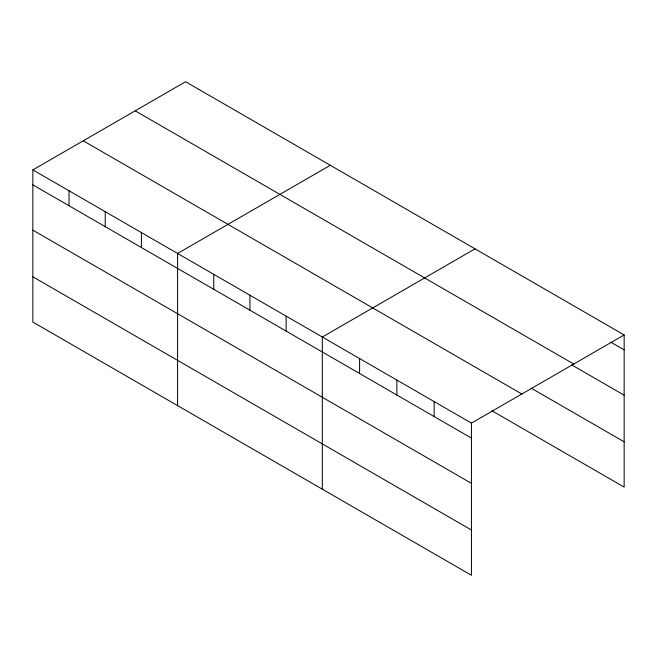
<?xml version="1.0" encoding="UTF-8"?>
<svg xmlns="http://www.w3.org/2000/svg" width="657" height="657" viewBox="0 0 657 657"><rect width="100%" height="100%" fill="white"/><g stroke="black" fill="none" stroke-linecap="round" stroke-linejoin="round"><path stroke-width="0.99" d="M471.43 483.347L471.43 423.108L32.85 169.9L32.85 322.061L471.43 575.269L471.43 483.347L32.85 230.139M491.896 410.748L624.15 487.1L624.15 334.939L185.57 81.731L32.85 169.9M330.299 165.285L177.579 253.454L177.579 405.624M475.036 248.847L322.316 337.016L322.316 489.178M471.43 423.108L624.15 334.939M610.838 342.215L624.15 349.902M135.17 110.819L573.75 364.035M571.779 364.947L624.15 395.177M530.955 388.016L624.15 441.824M83.25 140.803L521.83 394.011M32.85 184.863L471.43 438.071M32.85 276.786L471.43 529.994M434.154 401.591L434.154 416.546M396.877 380.066L396.877 395.029M359.593 358.541L359.593 373.505M286.132 316.132L286.132 331.087M249.947 295.239L249.947 310.203M213.763 274.347L213.763 289.31M141.403 232.57L141.403 247.533M105.219 211.677L105.219 226.64M69.034 190.785L69.034 205.748"/></g></svg>
